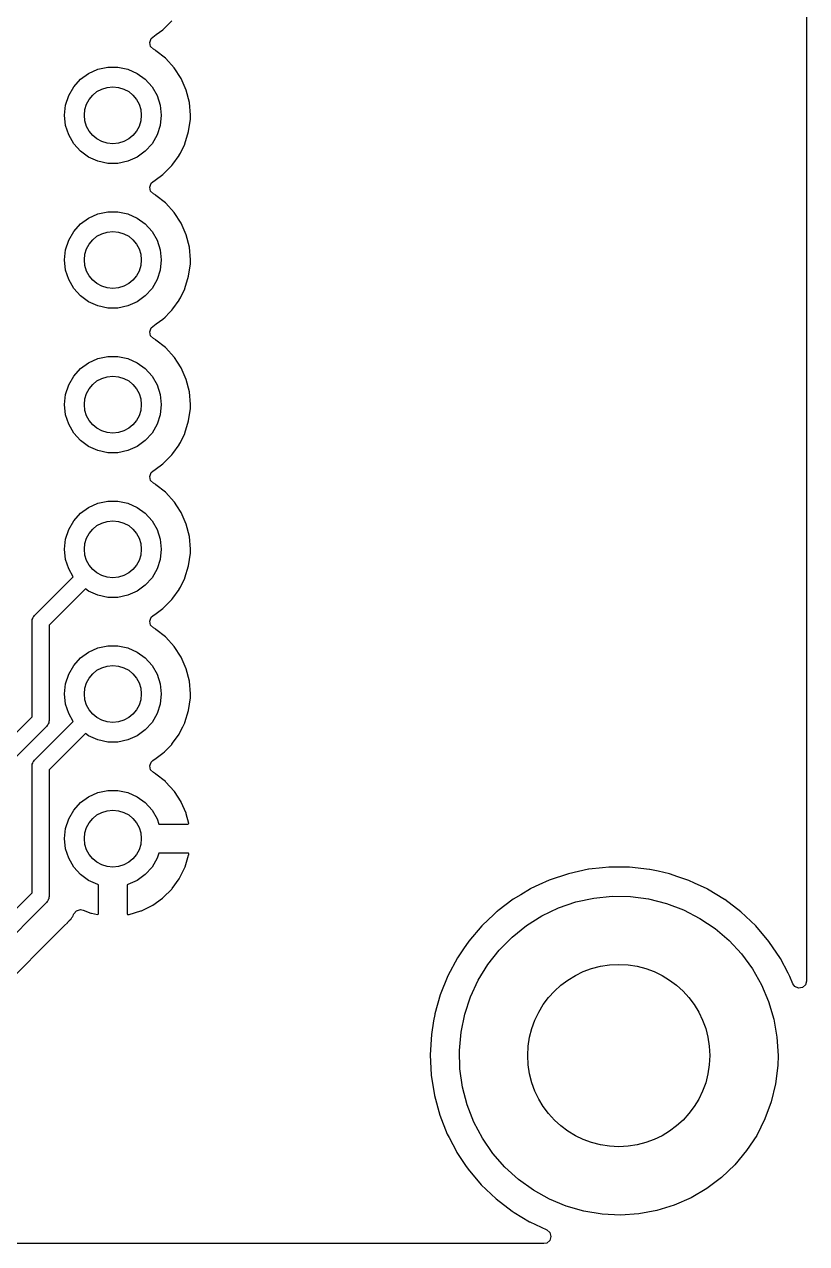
# Model space of a CAD drawing. Extents: x 126.1 to 177.1, y -128.7 to -65.
# Drawn here: x 163.38 to 177.13, y -128.74 to -107.34 of the extents above; entities that cross this region are included whole.
import ezdxf

# ---------------------------------------------------------------- set-up
doc = ezdxf.new("R2010")
doc.units = 0
doc.layers.add('BLACK', color=7, linetype='CONTINUOUS')

msp = doc.modelspace()

# ---------------------------------------------------------------- linework, layer by layer
at = {"layer": 'BLACK', "linetype": 'CONTINUOUS'}
for p, q in [((177.131, -78.7191), (177.131, -124.132)), ((165.701, -107.516), (165.819, -107.432)), ((165.819, -107.432), (165.977, -107.274)), ((165.587, -107.653), (165.612, -107.586)), ((165.602, -107.722), (165.587, -107.653)), ((165.612, -107.586), (165.64, -107.56)), ((165.64, -107.56), (165.701, -107.516)), ((165.652, -107.773), (165.602, -107.722)), ((165.693, -107.796), (165.652, -107.773)), ((165.697, -107.799), (165.693, -107.796)), ((165.865, -107.931), (165.697, -107.799)), ((165.697, -107.799), (165.697, -107.799)), ((164.676, -108.123), (164.85, -108.086)), ((164.85, -108.086), (165.028, -108.086)), ((165.028, -108.086), (165.202, -108.123)), ((165.869, -107.934), (165.865, -107.931)), ((165.865, -107.931), (165.865, -107.931)), ((166.019, -108.099), (165.869, -107.934)), ((166.14, -108.287), (166.019, -108.099)), ((164.251, -108.431), (164.37, -108.299)), ((164.37, -108.299), (164.514, -108.195)), ((164.514, -108.195), (164.676, -108.123)), ((165.202, -108.123), (165.364, -108.195)), ((165.364, -108.195), (165.508, -108.299)), ((165.508, -108.299), (165.627, -108.431)), ((166.229, -108.492), (166.14, -108.287)), ((164.163, -108.585), (164.251, -108.431)), ((165.627, -108.431), (165.716, -108.585)), ((166.284, -108.708), (166.229, -108.492)), ((164.108, -108.754), (164.163, -108.585)), ((165.716, -108.585), (165.77, -108.754)), ((166.302, -108.931), (166.284, -108.708)), ((164.089, -108.931), (164.108, -108.754)), ((164.108, -109.108), (164.089, -108.931)), ((165.77, -108.754), (165.789, -108.931)), ((165.789, -108.931), (165.77, -109.108)), ((166.301, -108.962), (166.302, -108.934)), ((166.302, -108.934), (166.302, -108.931)), ((166.302, -108.934), (166.302, -108.934)), ((164.163, -109.277), (164.108, -109.108)), ((165.77, -109.108), (165.716, -109.277)), ((166.271, -109.219), (166.301, -108.998)), ((166.301, -108.998), (166.301, -108.962)), ((164.251, -109.431), (164.163, -109.277)), ((165.716, -109.277), (165.627, -109.431)), ((166.206, -109.433), (166.271, -109.219)), ((164.37, -109.563), (164.251, -109.431)), ((164.514, -109.667), (164.37, -109.563)), ((165.508, -109.563), (165.364, -109.667)), ((165.627, -109.431), (165.508, -109.563)), ((166.107, -109.633), (166.125, -109.598)), ((166.125, -109.598), (166.204, -109.437)), ((166.204, -109.437), (166.206, -109.433)), ((166.204, -109.437), (166.204, -109.437)), ((164.676, -109.739), (164.514, -109.667)), ((164.85, -109.776), (164.676, -109.739)), ((165.028, -109.776), (164.85, -109.776)), ((165.202, -109.739), (165.028, -109.776)), ((165.364, -109.667), (165.202, -109.739)), ((165.819, -109.972), (165.977, -109.814)), ((165.977, -109.814), (165.994, -109.79)), ((165.994, -109.79), (166.104, -109.637)), ((166.104, -109.637), (166.107, -109.633)), ((165.684, -110.069), (165.819, -109.972)), ((165.587, -110.193), (165.612, -110.126)), ((165.602, -110.262), (165.587, -110.193)), ((165.612, -110.126), (165.64, -110.1)), ((165.64, -110.1), (165.684, -110.069)), ((165.652, -110.313), (165.602, -110.262)), ((165.693, -110.336), (165.652, -110.313)), ((165.697, -110.339), (165.693, -110.336)), ((165.865, -110.471), (165.697, -110.339)), ((165.697, -110.339), (165.697, -110.339)), ((164.514, -110.735), (164.676, -110.663)), ((164.676, -110.663), (164.85, -110.626)), ((164.85, -110.626), (165.028, -110.626)), ((165.028, -110.626), (165.202, -110.663)), ((165.202, -110.663), (165.364, -110.735)), ((165.869, -110.474), (165.865, -110.471)), ((165.865, -110.471), (165.865, -110.471)), ((166.019, -110.639), (165.869, -110.474)), ((166.14, -110.827), (166.019, -110.639)), ((164.251, -110.971), (164.37, -110.839)), ((164.37, -110.839), (164.514, -110.735)), ((165.364, -110.735), (165.508, -110.839)), ((165.508, -110.839), (165.627, -110.971)), ((166.229, -111.032), (166.14, -110.827)), ((164.163, -111.125), (164.251, -110.971)), ((165.627, -110.971), (165.716, -111.125)), ((166.284, -111.248), (166.229, -111.032)), ((164.089, -111.471), (164.108, -111.294)), ((164.108, -111.294), (164.163, -111.125)), ((165.716, -111.125), (165.77, -111.294)), ((165.77, -111.294), (165.789, -111.471)), ((166.302, -111.471), (166.284, -111.248)), ((164.108, -111.648), (164.089, -111.471)), ((165.789, -111.471), (165.77, -111.648)), ((166.301, -111.538), (166.302, -111.471)), ((164.163, -111.817), (164.108, -111.648)), ((165.77, -111.648), (165.716, -111.817)), ((166.271, -111.759), (166.301, -111.538)), ((164.251, -111.971), (164.163, -111.817)), ((165.716, -111.817), (165.627, -111.971)), ((166.206, -111.973), (166.271, -111.759)), ((164.37, -112.103), (164.251, -111.971)), ((164.514, -112.207), (164.37, -112.103)), ((165.508, -112.103), (165.364, -112.207)), ((165.627, -111.971), (165.508, -112.103)), ((166.107, -112.173), (166.125, -112.138)), ((166.125, -112.138), (166.204, -111.977)), ((166.204, -111.977), (166.206, -111.973)), ((166.204, -111.977), (166.204, -111.977)), ((164.676, -112.279), (164.514, -112.207)), ((164.85, -112.316), (164.676, -112.279)), ((165.028, -112.316), (164.85, -112.316)), ((165.202, -112.279), (165.028, -112.316)), ((165.364, -112.207), (165.202, -112.279)), ((165.937, -112.394), (165.977, -112.354)), ((165.977, -112.354), (165.994, -112.33)), ((165.994, -112.33), (166.104, -112.177)), ((166.104, -112.177), (166.107, -112.173)), ((165.64, -112.64), (165.703, -112.595)), ((165.703, -112.595), (165.819, -112.512)), ((165.819, -112.512), (165.857, -112.474)), ((165.857, -112.474), (165.937, -112.394)), ((165.587, -112.733), (165.612, -112.666)), ((165.602, -112.802), (165.587, -112.733)), ((165.652, -112.853), (165.602, -112.802)), ((165.612, -112.666), (165.64, -112.64)), ((165.693, -112.876), (165.652, -112.853)), ((165.697, -112.879), (165.693, -112.876)), ((165.865, -113.011), (165.697, -112.879)), ((165.697, -112.879), (165.697, -112.879)), ((165.869, -113.014), (165.865, -113.011)), ((165.865, -113.011), (165.865, -113.011)), ((166.019, -113.179), (165.869, -113.014)), ((164.514, -113.275), (164.676, -113.203)), ((164.676, -113.203), (164.85, -113.166)), ((164.85, -113.166), (165.028, -113.166)), ((165.028, -113.166), (165.202, -113.203)), ((165.202, -113.203), (165.364, -113.275)), ((166.022, -113.184), (166.019, -113.179)), ((166.076, -113.267), (166.022, -113.184)), ((166.022, -113.184), (166.022, -113.184)), ((164.251, -113.511), (164.37, -113.379)), ((164.37, -113.379), (164.514, -113.275)), ((165.364, -113.275), (165.508, -113.379)), ((165.508, -113.379), (165.627, -113.511)), ((166.14, -113.367), (166.076, -113.267)), ((166.229, -113.572), (166.14, -113.367)), ((164.108, -113.834), (164.163, -113.665)), ((164.163, -113.665), (164.251, -113.511)), ((165.627, -113.511), (165.716, -113.665)), ((165.716, -113.665), (165.77, -113.834)), ((166.284, -113.788), (166.229, -113.572)), ((164.089, -114.011), (164.108, -113.834)), ((165.77, -113.834), (165.789, -114.011)), ((166.302, -114.011), (166.284, -113.788)), ((164.108, -114.188), (164.089, -114.011)), ((165.789, -114.011), (165.77, -114.188)), ((166.271, -114.299), (166.301, -114.078)), ((166.301, -114.078), (166.302, -114.011)), ((164.163, -114.357), (164.108, -114.188)), ((165.77, -114.188), (165.716, -114.357)), ((166.206, -114.513), (166.271, -114.299)), ((164.251, -114.511), (164.163, -114.357)), ((164.37, -114.643), (164.251, -114.511)), ((165.627, -114.511), (165.508, -114.643)), ((165.716, -114.357), (165.627, -114.511)), ((166.125, -114.678), (166.204, -114.517)), ((166.204, -114.517), (166.206, -114.513)), ((166.204, -114.517), (166.204, -114.517)), ((164.514, -114.747), (164.37, -114.643)), ((165.508, -114.643), (165.364, -114.747)), ((165.994, -114.87), (166.104, -114.717)), ((166.104, -114.717), (166.107, -114.713)), ((166.107, -114.713), (166.125, -114.678)), ((164.676, -114.819), (164.514, -114.747)), ((164.85, -114.856), (164.676, -114.819)), ((165.028, -114.856), (164.85, -114.856)), ((165.202, -114.819), (165.028, -114.856)), ((165.364, -114.747), (165.202, -114.819)), ((165.819, -115.052), (165.977, -114.894)), ((165.977, -114.894), (165.994, -114.87)), ((165.64, -115.18), (165.684, -115.149)), ((165.684, -115.149), (165.819, -115.052)), ((165.587, -115.273), (165.612, -115.206)), ((165.602, -115.342), (165.587, -115.273)), ((165.652, -115.393), (165.602, -115.342)), ((165.612, -115.206), (165.64, -115.18)), ((165.693, -115.416), (165.652, -115.393)), ((165.697, -115.419), (165.693, -115.416)), ((165.865, -115.551), (165.697, -115.419)), ((165.697, -115.419), (165.697, -115.419)), ((165.869, -115.554), (165.865, -115.551)), ((165.865, -115.551), (165.865, -115.551)), ((166.019, -115.719), (165.869, -115.554)), ((164.514, -115.815), (164.676, -115.743)), ((164.676, -115.743), (164.85, -115.706)), ((164.85, -115.706), (165.028, -115.706)), ((165.028, -115.706), (165.202, -115.743)), ((165.202, -115.743), (165.364, -115.815)), ((166.022, -115.724), (166.019, -115.719)), ((166.065, -115.791), (166.022, -115.724)), ((166.022, -115.724), (166.022, -115.724)), ((166.14, -115.907), (166.065, -115.791)), ((164.251, -116.051), (164.37, -115.919)), ((164.37, -115.919), (164.514, -115.815)), ((165.364, -115.815), (165.508, -115.919)), ((165.508, -115.919), (165.627, -116.051)), ((166.229, -116.112), (166.14, -115.907)), ((164.108, -116.374), (164.163, -116.205)), ((164.163, -116.205), (164.251, -116.051)), ((165.627, -116.051), (165.716, -116.205)), ((165.716, -116.205), (165.77, -116.374)), ((166.284, -116.328), (166.229, -116.112)), ((164.089, -116.551), (164.108, -116.374)), ((165.77, -116.374), (165.789, -116.551)), ((166.302, -116.551), (166.284, -116.328)), ((164.108, -116.728), (164.089, -116.551)), ((165.789, -116.551), (165.77, -116.728)), ((166.271, -116.839), (166.301, -116.618)), ((166.301, -116.618), (166.302, -116.551)), ((164.163, -116.897), (164.108, -116.728)), ((165.77, -116.728), (165.716, -116.897)), ((166.206, -117.053), (166.271, -116.839)), ((163.563, -117.715), (164.243, -117.035)), ((164.243, -117.035), (164.163, -116.897)), ((165.627, -117.051), (165.508, -117.183)), ((165.716, -116.897), (165.627, -117.051)), ((166.125, -117.218), (166.204, -117.057)), ((166.204, -117.057), (166.206, -117.053)), ((166.204, -117.057), (166.204, -117.057)), ((164.457, -117.245), (163.819, -117.883)), ((164.514, -117.287), (164.457, -117.245)), ((164.676, -117.359), (164.514, -117.287)), ((165.364, -117.287), (165.202, -117.359)), ((165.508, -117.183), (165.364, -117.287)), ((165.994, -117.41), (166.104, -117.257)), ((166.104, -117.257), (166.107, -117.253)), ((166.107, -117.253), (166.125, -117.218)), ((164.85, -117.396), (164.676, -117.359)), ((165.028, -117.396), (164.85, -117.396)), ((165.202, -117.359), (165.028, -117.396)), ((165.819, -117.592), (165.977, -117.434)), ((165.977, -117.434), (165.994, -117.41)), ((163.539, -117.746), (163.553, -117.732)), ((163.553, -117.732), (163.563, -117.715)), ((165.612, -117.746), (165.64, -117.72)), ((165.64, -117.72), (165.698, -117.678)), ((165.698, -117.678), (165.819, -117.592)), ((163.519, -117.821), (163.524, -117.802)), ((163.519, -119.496), (163.519, -117.821)), ((163.524, -117.782), (163.534, -117.765)), ((163.524, -117.802), (163.524, -117.782)), ((163.534, -117.765), (163.539, -117.746)), ((163.819, -117.883), (163.819, -119.558)), ((165.587, -117.813), (165.612, -117.746)), ((165.602, -117.882), (165.587, -117.813)), ((165.652, -117.933), (165.602, -117.882)), ((165.693, -117.956), (165.652, -117.933)), ((165.697, -117.959), (165.693, -117.956)), ((165.865, -118.091), (165.697, -117.959)), ((165.697, -117.959), (165.697, -117.959)), ((165.869, -118.094), (165.865, -118.091)), ((165.865, -118.091), (165.865, -118.091)), ((166.019, -118.259), (165.869, -118.094)), ((164.37, -118.459), (164.514, -118.355)), ((164.514, -118.355), (164.676, -118.283)), ((164.676, -118.283), (164.85, -118.246)), ((164.85, -118.246), (165.028, -118.246)), ((165.028, -118.246), (165.202, -118.283)), ((165.202, -118.283), (165.364, -118.355)), ((165.364, -118.355), (165.508, -118.459)), ((166.14, -118.447), (166.019, -118.259)), ((164.163, -118.745), (164.251, -118.591)), ((164.251, -118.591), (164.37, -118.459)), ((165.508, -118.459), (165.627, -118.591)), ((165.627, -118.591), (165.716, -118.745)), ((166.229, -118.652), (166.14, -118.447)), ((164.108, -118.914), (164.163, -118.745)), ((165.716, -118.745), (165.77, -118.914)), ((166.284, -118.868), (166.229, -118.652)), ((164.089, -119.091), (164.108, -118.914)), ((165.77, -118.914), (165.789, -119.091)), ((166.302, -119.091), (166.284, -118.868)), ((164.108, -119.268), (164.089, -119.091)), ((165.789, -119.091), (165.77, -119.268)), ((166.271, -119.379), (166.301, -119.158)), ((166.301, -119.154), (166.302, -119.094)), ((166.301, -119.158), (166.301, -119.154)), ((166.302, -119.094), (166.302, -119.091)), ((166.302, -119.094), (166.302, -119.094)), ((164.163, -119.437), (164.108, -119.268)), ((164.243, -119.575), (164.163, -119.437)), ((165.716, -119.437), (165.627, -119.591)), ((165.77, -119.268), (165.716, -119.437)), ((166.206, -119.593), (166.271, -119.379)), ((162.804, -120.211), (163.519, -119.496)), ((163.563, -120.255), (164.243, -119.575)), ((163.785, -119.647), (163.775, -119.664)), ((163.799, -119.633), (163.785, -119.647)), ((163.804, -119.614), (163.799, -119.633)), ((163.814, -119.597), (163.804, -119.614)), ((163.819, -119.558), (163.814, -119.577)), ((163.814, -119.577), (163.814, -119.597)), ((165.627, -119.591), (165.508, -119.723)), ((166.168, -119.67), (166.204, -119.597)), ((166.204, -119.597), (166.206, -119.593)), ((166.204, -119.597), (166.204, -119.597)), ((163.775, -119.664), (162.972, -120.467)), ((164.457, -119.785), (163.819, -120.423)), ((164.514, -119.827), (164.457, -119.785)), ((164.676, -119.899), (164.514, -119.827)), ((165.364, -119.827), (165.202, -119.899)), ((165.508, -119.723), (165.364, -119.827)), ((165.989, -119.958), (166.104, -119.797)), ((166.104, -119.797), (166.107, -119.793)), ((166.107, -119.793), (166.168, -119.67)), ((164.85, -119.936), (164.676, -119.899)), ((165.028, -119.936), (164.85, -119.936)), ((165.202, -119.899), (165.028, -119.936)), ((165.845, -120.106), (165.973, -119.978)), ((165.973, -119.978), (165.977, -119.974)), ((165.977, -119.974), (165.989, -119.958)), ((163.534, -120.305), (163.539, -120.286)), ((163.539, -120.286), (163.553, -120.272)), ((163.553, -120.272), (163.563, -120.255)), ((165.587, -120.353), (165.612, -120.287)), ((165.612, -120.287), (165.639, -120.26)), ((165.639, -120.26), (165.698, -120.218)), ((165.698, -120.218), (165.819, -120.132)), ((165.819, -120.132), (165.845, -120.106)), ((163.519, -120.361), (163.524, -120.342)), ((163.519, -122.585), (163.519, -120.361)), ((163.524, -120.322), (163.534, -120.305)), ((163.524, -120.342), (163.524, -120.322)), ((163.819, -120.423), (163.819, -122.647)), ((165.602, -120.423), (165.587, -120.353)), ((165.652, -120.473), (165.602, -120.423)), ((165.689, -120.493), (165.652, -120.473)), ((165.697, -120.499), (165.689, -120.493)), ((165.864, -120.631), (165.697, -120.499)), ((165.872, -120.638), (165.864, -120.631)), ((166.015, -120.796), (165.872, -120.638)), ((164.37, -120.999), (164.514, -120.895)), ((164.514, -120.895), (164.676, -120.823)), ((164.676, -120.823), (164.85, -120.786)), ((164.85, -120.786), (165.028, -120.786)), ((165.028, -120.786), (165.202, -120.823)), ((165.202, -120.823), (165.364, -120.895)), ((165.364, -120.895), (165.508, -120.999)), ((166.021, -120.804), (166.015, -120.796)), ((166.137, -120.983), (166.021, -120.804)), ((164.163, -121.285), (164.251, -121.131)), ((164.251, -121.131), (164.37, -120.999)), ((165.508, -120.999), (165.627, -121.131)), ((165.627, -121.131), (165.716, -121.285)), ((166.142, -120.992), (166.137, -120.983)), ((166.227, -121.187), (166.142, -120.992)), ((164.108, -121.454), (164.163, -121.285)), ((165.716, -121.285), (165.745, -121.377)), ((166.23, -121.197), (166.227, -121.187)), ((166.272, -121.364), (166.23, -121.197)), ((166.257, -121.377), (166.271, -121.373)), ((166.271, -121.373), (166.272, -121.364)), ((164.089, -121.631), (164.108, -121.454)), ((165.745, -121.377), (166.257, -121.377)), ((164.108, -121.808), (164.089, -121.631)), ((164.163, -121.977), (164.108, -121.808)), ((164.251, -122.131), (164.163, -121.977)), ((165.716, -121.977), (165.627, -122.131)), ((165.745, -121.885), (165.716, -121.977)), ((166.258, -121.885), (165.745, -121.885)), ((166.208, -122.128), (166.269, -121.924)), ((166.271, -121.889), (166.258, -121.885)), ((166.269, -121.924), (166.272, -121.914)), ((166.273, -121.903), (166.271, -121.889)), ((166.272, -121.914), (166.273, -121.903)), ((164.37, -122.263), (164.251, -122.131)), ((165.627, -122.131), (165.508, -122.263)), ((166.109, -122.328), (166.204, -122.137)), ((166.204, -122.137), (166.208, -122.128)), ((173.299, -122.17), (172.949, -122.247)), ((173.303, -122.17), (173.299, -122.17)), ((173.542, -122.144), (173.303, -122.17)), ((173.303, -122.17), (173.303, -122.17)), ((173.656, -122.132), (173.542, -122.144)), ((173.841, -122.132), (173.656, -122.132)), ((174.011, -122.133), (173.841, -122.132)), ((174.014, -122.133), (174.011, -122.133)), ((174.011, -122.133), (174.011, -122.133)), ((174.017, -122.133), (174.014, -122.133)), ((174.367, -122.172), (174.017, -122.133)), ((174.017, -122.133), (174.017, -122.133)), ((174.37, -122.172), (174.367, -122.172)), ((174.367, -122.172), (174.367, -122.172)), ((174.374, -122.173), (174.37, -122.172)), ((174.521, -122.205), (174.374, -122.173)), ((174.374, -122.173), (174.374, -122.173)), ((174.72, -122.25), (174.521, -122.205)), ((164.514, -122.367), (164.37, -122.263)), ((164.676, -122.439), (164.514, -122.367)), ((164.685, -122.441), (164.676, -122.439)), ((164.685, -122.95), (164.685, -122.441)), ((165.202, -122.439), (165.193, -122.441)), ((165.193, -122.441), (165.193, -122.949)), ((165.364, -122.367), (165.202, -122.439)), ((165.508, -122.263), (165.364, -122.367)), ((165.98, -122.51), (166.104, -122.337)), ((166.104, -122.337), (166.109, -122.328)), ((172.425, -122.445), (172.284, -122.51)), ((172.606, -122.362), (172.425, -122.445)), ((172.609, -122.36), (172.606, -122.362)), ((172.606, -122.362), (172.606, -122.362)), ((172.949, -122.247), (172.609, -122.36)), ((174.723, -122.251), (174.72, -122.25)), ((174.869, -122.3), (174.723, -122.251)), ((174.723, -122.251), (174.723, -122.251)), ((175.06, -122.365), (174.869, -122.3)), ((175.063, -122.366), (175.06, -122.365)), ((175.162, -122.412), (175.063, -122.366)), ((175.063, -122.366), (175.063, -122.366)), ((175.385, -122.515), (175.162, -122.412)), ((162.083, -124.021), (163.519, -122.585)), ((163.819, -122.647), (163.814, -122.666)), ((165.822, -122.668), (165.973, -122.518)), ((165.973, -122.518), (165.98, -122.51)), ((172.107, -122.616), (171.976, -122.694)), ((172.281, -122.512), (172.107, -122.616)), ((172.284, -122.51), (172.281, -122.512)), ((172.281, -122.512), (172.281, -122.512)), ((173.391, -122.675), (173.712, -122.643)), ((173.712, -122.643), (174.034, -122.648)), ((174.034, -122.648), (174.354, -122.691)), ((175.387, -122.517), (175.385, -122.515)), ((175.688, -122.699), (175.387, -122.517)), ((175.387, -122.517), (175.387, -122.517)), ((163.775, -122.753), (162.251, -124.277)), ((163.785, -122.736), (163.775, -122.753)), ((163.799, -122.722), (163.785, -122.736)), ((163.804, -122.703), (163.799, -122.722)), ((163.814, -122.686), (163.804, -122.703)), ((163.814, -122.666), (163.814, -122.686)), ((165.441, -122.897), (165.632, -122.804)), ((165.632, -122.804), (165.641, -122.798)), ((165.641, -122.798), (165.814, -122.675)), ((165.814, -122.675), (165.822, -122.668)), ((171.973, -122.696), (171.702, -122.901)), ((171.976, -122.694), (171.973, -122.696)), ((171.973, -122.696), (171.973, -122.696)), ((172.48, -122.987), (172.771, -122.849)), ((172.771, -122.849), (173.076, -122.744)), ((173.076, -122.744), (173.391, -122.675)), ((174.354, -122.691), (174.666, -122.769)), ((174.666, -122.769), (174.968, -122.883)), ((175.689, -122.699), (175.688, -122.699)), ((175.691, -122.701), (175.689, -122.699)), ((175.976, -122.918), (175.691, -122.701)), ((164.143, -123.104), (164.164, -123.083)), ((164.164, -123.083), (164.167, -123.08)), ((164.167, -123.08), (164.174, -123.071)), ((164.174, -123.071), (164.201, -123.043)), ((164.201, -123.043), (164.206, -123.037)), ((164.206, -123.037), (164.216, -123.018)), ((164.216, -123.018), (164.227, -123.002)), ((164.227, -123.002), (164.235, -122.991)), ((164.235, -122.991), (164.24, -122.985)), ((164.235, -122.991), (164.235, -122.991)), ((164.24, -122.985), (164.25, -122.962)), ((164.25, -122.962), (164.254, -122.952)), ((164.254, -122.952), (164.3, -122.898)), ((164.3, -122.898), (164.368, -122.876)), ((164.368, -122.876), (164.415, -122.885)), ((164.415, -122.885), (164.554, -122.938)), ((164.554, -122.938), (164.564, -122.941)), ((164.564, -122.941), (164.667, -122.962)), ((164.667, -122.962), (164.681, -122.96)), ((164.681, -122.96), (164.685, -122.95)), ((165.193, -122.949), (165.197, -122.963)), ((165.197, -122.963), (165.211, -122.965)), ((165.211, -122.965), (165.217, -122.965)), ((165.217, -122.965), (165.227, -122.962)), ((165.227, -122.962), (165.431, -122.901)), ((165.431, -122.901), (165.441, -122.897)), ((171.632, -122.965), (171.43, -123.156)), ((171.688, -122.913), (171.632, -122.965)), ((171.69, -122.91), (171.688, -122.913)), ((171.688, -122.913), (171.688, -122.913)), ((171.702, -122.901), (171.69, -122.91)), ((172.207, -123.159), (172.48, -122.987)), ((174.968, -122.883), (175.254, -123.031)), ((175.254, -123.031), (175.522, -123.211)), ((176.236, -123.164), (175.976, -122.918)), ((162.637, -124.61), (164.077, -123.171)), ((164.077, -123.171), (164.085, -123.163)), ((164.085, -123.163), (164.092, -123.158)), ((164.085, -123.163), (164.085, -123.163)), ((164.092, -123.158), (164.141, -123.107)), ((164.141, -123.107), (164.143, -123.104)), ((171.422, -123.164), (171.197, -123.429)), ((171.427, -123.159), (171.422, -123.164)), ((171.43, -123.156), (171.427, -123.159)), ((171.427, -123.159), (171.427, -123.159)), ((171.955, -123.36), (172.207, -123.159)), ((175.522, -123.211), (175.767, -123.42)), ((176.468, -123.438), (176.236, -123.164)), ((171.195, -123.431), (171.102, -123.568)), ((171.197, -123.429), (171.195, -123.431)), ((171.195, -123.431), (171.195, -123.431)), ((171.729, -123.589), (171.955, -123.36)), ((175.767, -123.42), (175.986, -123.656)), ((176.669, -123.734), (176.468, -123.438)), ((170.995, -123.725), (170.826, -124.041)), ((171.102, -123.568), (170.995, -123.725)), ((171.53, -123.843), (171.729, -123.589)), ((175.986, -123.656), (176.177, -123.916)), ((171.361, -124.118), (171.53, -123.843)), ((176.177, -123.916), (176.337, -124.196)), ((176.671, -123.737), (176.669, -123.734)), ((176.807, -123.994), (176.671, -123.737)), ((176.671, -123.737), (176.671, -123.737)), ((170.826, -124.041), (170.692, -124.373)), ((171.226, -124.41), (171.361, -124.118)), ((176.837, -124.051), (176.807, -123.994)), ((176.838, -124.054), (176.837, -124.051)), ((176.887, -124.178), (176.838, -124.054)), ((177.131, -124.132), (177.111, -124.2)), ((176.337, -124.196), (176.463, -124.493)), ((176.922, -124.227), (176.887, -124.178)), ((176.987, -124.257), (176.922, -124.227)), ((177.057, -124.246), (176.987, -124.257)), ((177.111, -124.2), (177.057, -124.246)), ((170.692, -124.376), (170.598, -124.708)), ((170.692, -124.373), (170.692, -124.376)), ((170.692, -124.376), (170.692, -124.376)), ((171.124, -124.716), (171.226, -124.41)), ((176.463, -124.493), (176.555, -124.802)), ((170.595, -124.722), (170.576, -124.833)), ((170.598, -124.708), (170.595, -124.718)), ((170.595, -124.718), (170.595, -124.722)), ((170.595, -124.722), (170.595, -124.722)), ((171.059, -125.032), (171.124, -124.716)), ((170.576, -124.833), (170.536, -125.072)), ((176.555, -124.802), (176.61, -125.119)), ((170.536, -125.072), (170.516, -125.429)), ((171.03, -125.353), (171.059, -125.032)), ((176.61, -125.119), (176.629, -125.441)), ((170.516, -125.429), (170.534, -125.787)), ((171.039, -125.675), (171.03, -125.353)), ((176.629, -125.441), (176.624, -125.617)), ((176.624, -125.617), (176.585, -125.937)), ((170.534, -125.787), (170.534, -125.791)), ((170.534, -125.791), (170.534, -125.791)), ((170.534, -125.791), (170.539, -125.822)), ((170.539, -125.822), (170.591, -126.141)), ((171.084, -125.994), (171.039, -125.675)), ((171.166, -126.306), (171.084, -125.994)), ((176.585, -125.937), (176.51, -126.25)), ((170.591, -126.141), (170.685, -126.487)), ((176.51, -126.25), (176.399, -126.553)), ((170.685, -126.487), (170.816, -126.82)), ((171.283, -126.607), (171.166, -126.306)), ((171.434, -126.891), (171.283, -126.607)), ((176.399, -126.553), (176.254, -126.841)), ((170.816, -126.82), (170.847, -126.879)), ((170.847, -126.879), (170.912, -127.003)), ((171.617, -127.157), (171.434, -126.891)), ((176.254, -126.841), (176.077, -127.11)), ((170.912, -127.003), (170.983, -127.138)), ((170.983, -127.138), (170.985, -127.14)), ((170.985, -127.14), (170.985, -127.14)), ((170.985, -127.14), (171.138, -127.368)), ((176.077, -127.11), (175.87, -127.358)), ((171.138, -127.368), (171.183, -127.435)), ((171.829, -127.4), (171.617, -127.157)), ((175.87, -127.358), (175.636, -127.58)), ((171.183, -127.435), (171.414, -127.709)), ((172.067, -127.617), (171.829, -127.4)), ((175.636, -127.58), (175.379, -127.773)), ((171.414, -127.709), (171.673, -127.957)), ((172.329, -127.805), (172.067, -127.617)), ((175.379, -127.773), (175.1, -127.936)), ((171.673, -127.957), (171.957, -128.175)), ((172.61, -127.962), (172.329, -127.805)), ((172.908, -128.085), (172.61, -127.962)), ((175.1, -127.936), (174.805, -128.065)), ((171.957, -128.175), (171.989, -128.194)), ((171.989, -128.194), (172.26, -128.359)), ((173.218, -128.174), (172.908, -128.085)), ((173.536, -128.226), (173.218, -128.174)), ((174.18, -128.219), (173.858, -128.241)), ((174.497, -128.16), (174.18, -128.219)), ((174.805, -128.065), (174.497, -128.16)), ((172.26, -128.359), (172.26, -128.359)), ((172.26, -128.359), (172.263, -128.361)), ((172.263, -128.361), (172.266, -128.362)), ((172.266, -128.362), (172.266, -128.362)), ((172.266, -128.362), (172.565, -128.502)), ((173.858, -128.241), (173.536, -128.226)), ((172.565, -128.502), (172.618, -128.549)), ((172.638, -128.618), (172.617, -128.686)), ((172.618, -128.549), (172.638, -128.618)), ((172.512, -128.742), (151.677, -128.742)), ((172.563, -128.732), (172.512, -128.742)), ((172.617, -128.686), (172.563, -128.732))]:
    msp.add_line(p, q, dxfattribs=at)
at = {"layer": 'BLACK'}
for centre, radius in [((164.939, -108.931), 0.5), ((164.939, -111.471), 0.5), ((164.939, -114.011), 0.5), ((164.939, -116.551), 0.5), ((164.939, -119.091), 0.5), ((164.939, -121.631), 0.5), ((173.829, -125.441), 1.6)]:
    msp.add_circle(centre, radius, dxfattribs=at)

doc.saveas('drawing.dxf')
